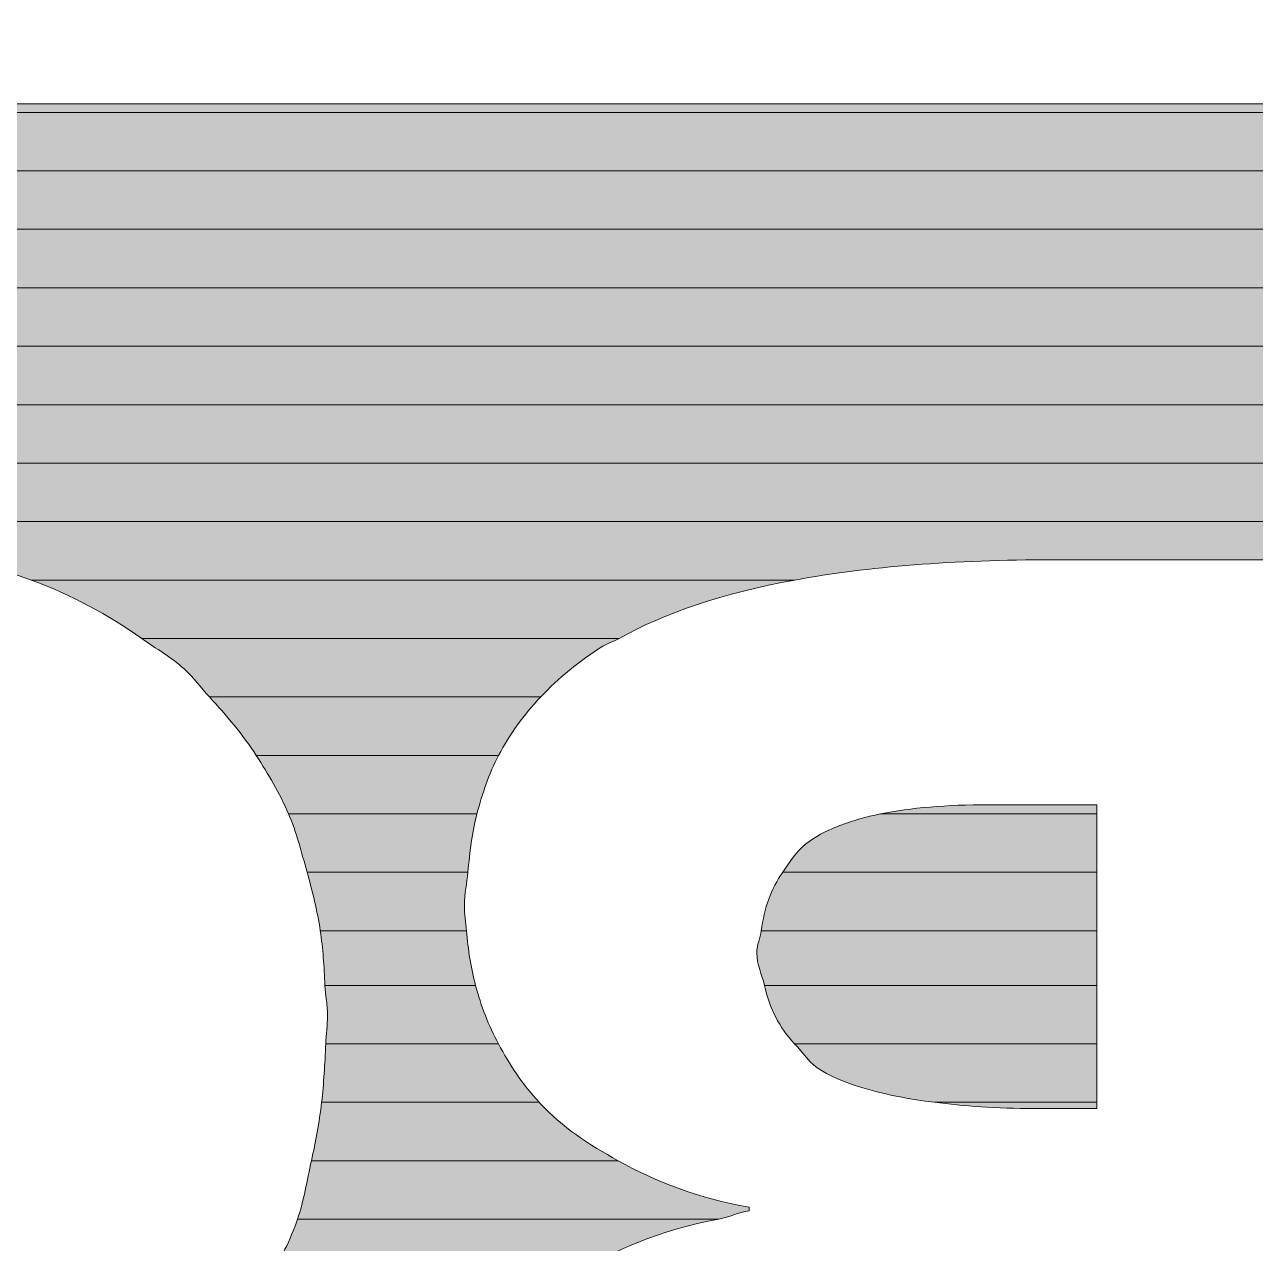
# Model space of a CAD drawing. Header units: inches. Extents: x -50 to 261, y -80 to 218.
# Drawn here: x 236.406 to 239.14, y -19.174 to -16.466 of the extents above; entities that cross this region are included whole.
import ezdxf

# ---------------------------------------------------------------- set-up
doc = ezdxf.new("R2010")
doc.units = ezdxf.units.IN
doc.header["$MEASUREMENT"] = 0
doc.layers.add('CUT', color=7, linetype='Continuous')
doc.layers.add('Sculpture', color=7, linetype='Continuous')

# ---------------------------------------------------------------- blocks, each defined once
blk = doc.blocks.new('block 2')
at = {"layer": 'Sculpture', "true_color": 0x231815}
h = blk.add_hatch(color=250, dxfattribs=at)
h.dxf.hatch_style = 2
h.paths.add_polyline_path([(230.2035, -16.6422), (260.5279, -16.6422), (260.5279, -16.6612), (230.2035, -16.6612)])
h = blk.add_hatch(color=250, dxfattribs=at)
h.dxf.hatch_style = 2
h.paths.add_polyline_path([(260.5279, -16.6612), (260.5279, -16.7911), (230.2035, -16.7911), (230.2035, -16.6612)])
h = blk.add_hatch(color=250, dxfattribs=at)
h.dxf.hatch_style = 2
h.paths.add_polyline_path([(260.5279, -16.9209), (230.2035, -16.9209), (230.2035, -16.7911), (260.5279, -16.7911)])
h = blk.add_hatch(color=250, dxfattribs=at)
h.dxf.hatch_style = 2
h.paths.add_polyline_path([(260.5279, -17.0508), (230.2035, -17.0508), (230.2035, -16.9209), (260.5279, -16.9209)])
h = blk.add_hatch(color=250, dxfattribs=at)
h.dxf.hatch_style = 2
h.paths.add_polyline_path([(260.5279, -17.1807), (230.2035, -17.1807), (230.2035, -17.0508), (260.5279, -17.0508)])
h = blk.add_hatch(color=250, dxfattribs=at)
h.dxf.hatch_style = 2
h.paths.add_polyline_path([(260.5279, -17.3106), (230.2035, -17.3106), (230.2035, -17.1807), (260.5279, -17.1807)])
h = blk.add_hatch(color=250, dxfattribs=at)
h.dxf.hatch_style = 2
h.paths.add_polyline_path([(260.5279, -17.4405), (230.2035, -17.4405), (230.2035, -17.3106), (260.5279, -17.3106)])
h = blk.add_hatch(color=250, dxfattribs=at)
h.dxf.hatch_style = 2
h.paths.add_polyline_path([(260.5279, -17.5703), (230.2035, -17.5703), (230.2035, -17.4405), (260.5279, -17.4405)])
h = blk.add_hatch(color=250, dxfattribs=at)
h.dxf.hatch_style = 2
edge = h.paths.add_edge_path()
edge.add_spline(control_points=[(260.5279, -17.7002), (260.5279, -17.7002), (247.1451, -17.7002), (247.1451, -17.7002), (247.1451, -17.7002), (247.1306, -17.6551), (247.1306, -17.6551), (247.1306, -17.6551), (246.3713, -17.6551), (246.3713, -17.6551), (246.3713, -17.6551), (246.3569, -17.7002), (246.3569, -17.7002), (246.3569, -17.7002), (245.0681, -17.7002), (245.0681, -17.7002), (245.0681, -17.7002), (245.0681, -17.6551), (245.0681, -17.6551), (245.0681, -17.6551), (244.254, -17.6551), (244.254, -17.6551), (244.0848, -17.6551), (243.9329, -17.6734), (243.7889, -17.7002), (243.7889, -17.7002), (242.2631, -17.7002), (242.2631, -17.7002), (242.2631, -17.7002), (242.2631, -17.6551), (242.2631, -17.6551), (242.2631, -17.6551), (241.5461, -17.6551), (241.5461, -17.6551), (241.5461, -17.6551), (241.5461, -17.7002), (241.5461, -17.7002), (241.5461, -17.7002), (240.7145, -17.7002), (240.7145, -17.7002), (240.7145, -17.7002), (240.6856, -17.6551), (240.6856, -17.6551), (240.6856, -17.6551), (239.8591, -17.6551), (239.8591, -17.6551), (239.8591, -17.6551), (239.8901, -17.7002), (239.8901, -17.7002), (239.8901, -17.7002), (239.4918, -17.7002), (239.4918, -17.7002), (239.4918, -17.7002), (239.4918, -17.6551), (239.4918, -17.6551), (239.4918, -17.6551), (238.6905, -17.6551), (238.6905, -17.6551), (238.4693, -17.6551), (238.2792, -17.6706), (238.1169, -17.7002), (238.1169, -17.7002), (236.4212, -17.7002), (236.4212, -17.7002), (236.2676, -17.6437), (236.0932, -17.6131), (235.8938, -17.6131), (235.7022, -17.6131), (235.5331, -17.6423), (235.3856, -17.7002), (235.3856, -17.7002), (233.5597, -17.7002), (233.5597, -17.7002), (233.4074, -17.6458), (233.2407, -17.6131), (233.0509, -17.6131), (232.8318, -17.6131), (232.6109, -17.641), (232.3887, -17.6975), (232.3887, -17.6975), (232.3887, -17.7002), (232.3887, -17.7002), (232.3887, -17.7002), (230.2035, -17.7002), (230.2035, -17.7002), (230.2035, -17.7002), (230.2035, -17.5703), (230.2035, -17.5703), (230.2035, -17.5703), (260.5279, -17.5703), (260.5279, -17.5703), (260.5279, -17.5703), (260.5279, -17.7002), (260.5279, -17.7002)], knot_values=[0, 0, 0, 0, 1, 1, 1, 2, 2, 2, 3, 3, 3, 4, 4, 4, 5, 5, 5, 6, 6, 6, 7, 7, 7, 8, 8, 8, 9, 9, 9, 10, 10, 10, 11, 11, 11, 12, 12, 12, 13, 13, 13, 14, 14, 14, 15, 15, 15, 16, 16, 16, 17, 17, 17, 18, 18, 18, 19, 19, 19, 20, 20, 20, 21, 21, 21, 22, 22, 22, 23, 23, 23, 24, 24, 24, 25, 25, 25, 26, 26, 26, 27, 27, 27, 28, 28, 28, 29, 29, 29, 30, 30, 30, 31, 31, 31, 31], degree=3, periodic=1)
h = blk.add_hatch(color=250, dxfattribs=at)
h.dxf.hatch_style = 2
edge = h.paths.add_edge_path()
edge.add_spline(control_points=[(236.6665, -17.8301), (236.5921, -17.7777), (236.5115, -17.7333), (236.4212, -17.7002), (236.4212, -17.7002), (238.1169, -17.7002), (238.1169, -17.7002), (237.9577, -17.7292), (237.8289, -17.7729), (237.7266, -17.8301), (237.7266, -17.8301), (236.6665, -17.8301), (236.6665, -17.8301)], knot_values=[0, 0, 0, 0, 1, 1, 1, 2, 2, 2, 3, 3, 3, 4, 4, 4, 4], degree=3, periodic=1)
h = blk.add_hatch(color=250, dxfattribs=at)
h.dxf.hatch_style = 2
edge = h.paths.add_edge_path()
edge.add_spline(control_points=[(237.5526, -17.96), (237.5526, -17.96), (236.8167, -17.96), (236.8167, -17.96), (236.7974, -17.9397), (236.7819, -17.9166), (236.7606, -17.8976), (236.732, -17.8718), (236.6982, -17.8525), (236.6665, -17.8301), (236.6665, -17.8301), (237.7266, -17.8301), (237.7266, -17.8301), (237.7155, -17.8363), (237.7011, -17.8404), (237.6907, -17.847), (237.6373, -17.8804), (237.5919, -17.9183), (237.5526, -17.96)], knot_values=[0, 0, 0, 0, 1, 1, 1, 2, 2, 2, 3, 3, 3, 4, 4, 4, 5, 5, 5, 6, 6, 6, 6], degree=3, periodic=1)
h = blk.add_hatch(color=250, dxfattribs=at)
h.dxf.hatch_style = 2
edge = h.paths.add_edge_path()
edge.add_spline(control_points=[(236.9208, -18.0899), (236.8908, -18.0437), (236.8553, -18.001), (236.8167, -17.96), (236.8167, -17.96), (237.5526, -17.96), (237.5526, -17.96), (237.5154, -17.9996), (237.484, -18.0427), (237.4589, -18.0899), (237.4589, -18.0899), (236.9208, -18.0899), (236.9208, -18.0899)], knot_values=[0, 0, 0, 0, 1, 1, 1, 2, 2, 2, 3, 3, 3, 4, 4, 4, 4], degree=3, periodic=1)
h = blk.add_hatch(color=250, dxfattribs=at)
h.dxf.hatch_style = 2
edge = h.paths.add_edge_path()
edge.add_spline(control_points=[(236.9924, -18.2197), (236.9728, -18.1739), (236.9476, -18.1315), (236.9208, -18.0899), (236.9208, -18.0899), (237.4589, -18.0899), (237.4589, -18.0899), (237.4379, -18.1298), (237.423, -18.1743), (237.411, -18.2197), (237.411, -18.2197), (236.9924, -18.2197), (236.9924, -18.2197)], knot_values=[0, 0, 0, 0, 1, 1, 1, 2, 2, 2, 3, 3, 3, 4, 4, 4, 4], degree=3, periodic=1)
h = blk.add_hatch(color=250, dxfattribs=at)
h.dxf.hatch_style = 2
edge = h.paths.add_edge_path()
edge.add_spline(control_points=[(238.5472, -18.1994), (238.5472, -18.1994), (238.7876, -18.1994), (238.7876, -18.1994), (238.7876, -18.1994), (238.7876, -18.2197), (238.7876, -18.2197), (238.7876, -18.2197), (238.3074, -18.2197), (238.3074, -18.2197), (238.3739, -18.2063), (238.4538, -18.1994), (238.5472, -18.1994)], knot_values=[0, 0, 0, 0, 1, 1, 1, 2, 2, 2, 3, 3, 3, 4, 4, 4, 4], degree=3, periodic=1)
h = blk.add_hatch(color=250, dxfattribs=at)
h.dxf.hatch_style = 2
edge = h.paths.add_edge_path()
edge.add_spline(control_points=[(237.391, -18.3496), (237.391, -18.3496), (237.0338, -18.3496), (237.0338, -18.3496), (237.0213, -18.3055), (237.0103, -18.2607), (236.9924, -18.2197), (236.9924, -18.2197), (237.411, -18.2197), (237.411, -18.2197), (237.4, -18.2604), (237.3948, -18.3045), (237.391, -18.3496)], knot_values=[0, 0, 0, 0, 1, 1, 1, 2, 2, 2, 3, 3, 3, 4, 4, 4, 4], degree=3, periodic=1)
h = blk.add_hatch(color=250, dxfattribs=at)
h.dxf.hatch_style = 2
edge = h.paths.add_edge_path()
edge.add_spline(control_points=[(238.09, -18.3496), (238.1076, -18.3241), (238.1238, -18.2976), (238.1507, -18.2793), (238.1899, -18.2528), (238.2423, -18.2332), (238.3074, -18.2197), (238.3074, -18.2197), (238.7876, -18.2197), (238.7876, -18.2197), (238.7876, -18.2197), (238.7876, -18.3496), (238.7876, -18.3496), (238.7876, -18.3496), (238.09, -18.3496), (238.09, -18.3496)], knot_values=[0, 0, 0, 0, 1, 1, 1, 2, 2, 2, 3, 3, 3, 4, 4, 4, 5, 5, 5, 5], degree=3, periodic=1)
h = blk.add_hatch(color=250, dxfattribs=at)
h.dxf.hatch_style = 2
edge = h.paths.add_edge_path()
edge.add_spline(control_points=[(237.3879, -18.4795), (237.3879, -18.4795), (237.063, -18.4795), (237.063, -18.4795), (237.0565, -18.4344), (237.0455, -18.3917), (237.0338, -18.3496), (237.0338, -18.3496), (237.391, -18.3496), (237.391, -18.3496), (237.3886, -18.3744), (237.3831, -18.3968), (237.3831, -18.423), (237.3831, -18.4426), (237.3865, -18.4606), (237.3879, -18.4795)], knot_values=[0, 0, 0, 0, 1, 1, 1, 2, 2, 2, 3, 3, 3, 4, 4, 4, 5, 5, 5, 5], degree=3, periodic=1)
h = blk.add_hatch(color=250, dxfattribs=at)
h.dxf.hatch_style = 2
edge = h.paths.add_edge_path()
edge.add_spline(control_points=[(238.0425, -18.4795), (238.0487, -18.4292), (238.0645, -18.3858), (238.09, -18.3496), (238.09, -18.3496), (238.7876, -18.3496), (238.7876, -18.3496), (238.7876, -18.3496), (238.7876, -18.4795), (238.7876, -18.4795), (238.7876, -18.4795), (238.0425, -18.4795), (238.0425, -18.4795)], knot_values=[0, 0, 0, 0, 1, 1, 1, 2, 2, 2, 3, 3, 3, 4, 4, 4, 4], degree=3, periodic=1)
h = blk.add_hatch(color=250, dxfattribs=at)
h.dxf.hatch_style = 2
edge = h.paths.add_edge_path()
edge.add_spline(control_points=[(237.0734, -18.6008), (237.0716, -18.5594), (237.0689, -18.5184), (237.063, -18.4795), (237.063, -18.4795), (237.3879, -18.4795), (237.3879, -18.4795), (237.391, -18.5215), (237.3976, -18.5622), (237.4079, -18.6008), (237.4079, -18.6008), (237.0734, -18.6008), (237.0734, -18.6008)], knot_values=[0, 0, 0, 0, 1, 1, 1, 2, 2, 2, 3, 3, 3, 4, 4, 4, 4], degree=3, periodic=1)
h = blk.add_hatch(color=250, dxfattribs=at)
h.dxf.hatch_style = 2
edge = h.paths.add_edge_path()
edge.add_spline(control_points=[(238.7876, -18.6008), (238.7876, -18.6008), (238.0494, -18.6008), (238.0494, -18.6008), (238.0439, -18.5763), (238.0325, -18.556), (238.0325, -18.5284), (238.0325, -18.5095), (238.0404, -18.4967), (238.0425, -18.4795), (238.0425, -18.4795), (238.7876, -18.4795), (238.7876, -18.4795), (238.7876, -18.4795), (238.7876, -18.6008), (238.7876, -18.6008)], knot_values=[0, 0, 0, 0, 1, 1, 1, 2, 2, 2, 3, 3, 3, 4, 4, 4, 5, 5, 5, 5], degree=3, periodic=1)
h = blk.add_hatch(color=250, dxfattribs=at)
h.dxf.hatch_style = 2
edge = h.paths.add_edge_path()
edge.add_spline(control_points=[(237.0751, -18.7307), (237.0758, -18.7089), (237.0792, -18.69), (237.0792, -18.6676), (237.0792, -18.6442), (237.0744, -18.6235), (237.0734, -18.6008), (237.0734, -18.6008), (237.4079, -18.6008), (237.4079, -18.6008), (237.4199, -18.6466), (237.4368, -18.6897), (237.4589, -18.7307), (237.4589, -18.7307), (237.0751, -18.7307), (237.0751, -18.7307)], knot_values=[0, 0, 0, 0, 1, 1, 1, 2, 2, 2, 3, 3, 3, 4, 4, 4, 5, 5, 5, 5], degree=3, periodic=1)
h = blk.add_hatch(color=250, dxfattribs=at)
h.dxf.hatch_style = 2
edge = h.paths.add_edge_path()
edge.add_spline(control_points=[(238.1165, -18.7307), (238.0828, -18.6948), (238.0604, -18.6514), (238.0494, -18.6008), (238.0494, -18.6008), (238.7876, -18.6008), (238.7876, -18.6008), (238.7876, -18.6008), (238.7876, -18.7307), (238.7876, -18.7307), (238.7876, -18.7307), (238.1165, -18.7307), (238.1165, -18.7307)], knot_values=[0, 0, 0, 0, 1, 1, 1, 2, 2, 2, 3, 3, 3, 4, 4, 4, 4], degree=3, periodic=1)
h = blk.add_hatch(color=250, dxfattribs=at)
h.dxf.hatch_style = 2
edge = h.paths.add_edge_path()
edge.add_spline(control_points=[(237.0661, -18.8605), (237.0706, -18.8188), (237.0734, -18.7751), (237.0751, -18.7307), (237.0751, -18.7307), (237.4589, -18.7307), (237.4589, -18.7307), (237.4833, -18.7768), (237.5119, -18.8206), (237.5491, -18.8605), (237.5491, -18.8605), (237.0661, -18.8605), (237.0661, -18.8605)], knot_values=[0, 0, 0, 0, 1, 1, 1, 2, 2, 2, 3, 3, 3, 4, 4, 4, 4], degree=3, periodic=1)
h = blk.add_hatch(color=250, dxfattribs=at)
h.dxf.hatch_style = 2
edge = h.paths.add_edge_path()
edge.add_spline(control_points=[(238.4263, -18.8605), (238.3201, -18.8471), (238.2347, -18.8244), (238.1758, -18.7899), (238.1496, -18.7744), (238.1355, -18.751), (238.1165, -18.7307), (238.1165, -18.7307), (238.7876, -18.7307), (238.7876, -18.7307), (238.7876, -18.7307), (238.7876, -18.8605), (238.7876, -18.8605), (238.7876, -18.8605), (238.4263, -18.8605), (238.4263, -18.8605)], knot_values=[0, 0, 0, 0, 1, 1, 1, 2, 2, 2, 3, 3, 3, 4, 4, 4, 5, 5, 5, 5], degree=3, periodic=1)
h = blk.add_hatch(color=250, dxfattribs=at)
h.dxf.hatch_style = 2
edge = h.paths.add_edge_path()
edge.add_spline(control_points=[(237.5515, -18.8636), (237.6001, -18.9153), (237.6601, -18.9549), (237.7245, -18.9904), (237.7245, -18.9904), (237.0434, -18.9904), (237.0434, -18.9904), (237.0524, -18.9484), (237.0606, -18.906), (237.0661, -18.8605), (237.0661, -18.8605), (237.5491, -18.8605), (237.5491, -18.8605), (237.5498, -18.8616), (237.5505, -18.8626), (237.5515, -18.8636)], knot_values=[0, 0, 0, 0, 1, 1, 1, 2, 2, 2, 3, 3, 3, 4, 4, 4, 5, 5, 5, 5], degree=3, periodic=1)
h = blk.add_hatch(color=250, dxfattribs=at)
h.dxf.hatch_style = 2
edge = h.paths.add_edge_path()
edge.add_spline(control_points=[(238.6485, -18.8743), (238.5641, -18.8743), (238.4921, -18.8688), (238.4263, -18.8605), (238.4263, -18.8605), (238.7876, -18.8605), (238.7876, -18.8605), (238.7876, -18.8605), (238.7876, -18.8743), (238.7876, -18.8743), (238.7876, -18.8743), (238.6485, -18.8743), (238.6485, -18.8743)], knot_values=[0, 0, 0, 0, 1, 1, 1, 2, 2, 2, 3, 3, 3, 4, 4, 4, 4], degree=3, periodic=1)
h = blk.add_hatch(color=250, dxfattribs=at)
h.dxf.hatch_style = 2
edge = h.paths.add_edge_path()
edge.add_spline(control_points=[(238.0156, -19.0934), (238.0156, -19.0934), (238.0156, -19.102), (238.0156, -19.102), (237.9905, -19.1051), (237.9719, -19.1158), (237.9481, -19.1203), (237.9481, -19.1203), (237.0124, -19.1203), (237.0124, -19.1203), (237.0262, -19.08), (237.0338, -19.0345), (237.0434, -18.9904), (237.0434, -18.9904), (237.7245, -18.9904), (237.7245, -18.9904), (237.8089, -19.0373), (237.9036, -19.0741), (238.0156, -19.0934)], knot_values=[0, 0, 0, 0, 1, 1, 1, 2, 2, 2, 3, 3, 3, 4, 4, 4, 5, 5, 5, 6, 6, 6, 6], degree=3, periodic=1)
h = blk.add_hatch(color=250, dxfattribs=at)
h.dxf.hatch_style = 2
edge = h.paths.add_edge_path()
edge.add_spline(control_points=[(236.9524, -19.2502), (236.9741, -19.2085), (236.9965, -19.1671), (237.0124, -19.1203), (237.0124, -19.1203), (237.9481, -19.1203), (237.9481, -19.1203), (237.8203, -19.1441), (237.7114, -19.1892), (237.6167, -19.2502), (237.6167, -19.2502), (236.9524, -19.2502), (236.9524, -19.2502)], knot_values=[0, 0, 0, 0, 1, 1, 1, 2, 2, 2, 3, 3, 3, 4, 4, 4, 4], degree=3, periodic=1)
at = {"layer": 'Sculpture', "lineweight": 0}
for points in [[(230.2035, -16.6422), (260.5279, -16.6422), (260.5279, -16.6612), (230.2035, -16.6612), (230.2035, -16.6422)], [(260.5279, -16.6612), (260.5279, -16.7911), (230.2035, -16.7911), (230.2035, -16.6612), (260.5279, -16.6612)], [(260.5279, -16.9209), (230.2035, -16.9209), (230.2035, -16.7911), (260.5279, -16.7911), (260.5279, -16.9209)], [(260.5279, -17.0508), (230.2035, -17.0508), (230.2035, -16.9209), (260.5279, -16.9209), (260.5279, -17.0508)], [(260.5279, -17.1807), (230.2035, -17.1807), (230.2035, -17.0508), (260.5279, -17.0508), (260.5279, -17.1807)], [(260.5279, -17.3106), (230.2035, -17.3106), (230.2035, -17.1807), (260.5279, -17.1807), (260.5279, -17.3106)], [(260.5279, -17.4405), (230.2035, -17.4405), (230.2035, -17.3106), (260.5279, -17.3106), (260.5279, -17.4405)], [(260.5279, -17.5703), (230.2035, -17.5703), (230.2035, -17.4405), (260.5279, -17.4405), (260.5279, -17.5703)]]:
    blk.add_lwpolyline(points, dxfattribs=at)
for points, knots in [([(260.5279, -17.7002), (260.5279, -17.7002), (247.1451, -17.7002), (247.1451, -17.7002), (247.1451, -17.7002), (247.1306, -17.6551), (247.1306, -17.6551), (247.1306, -17.6551), (246.3713, -17.6551), (246.3713, -17.6551), (246.3713, -17.6551), (246.3569, -17.7002), (246.3569, -17.7002), (246.3569, -17.7002), (245.0681, -17.7002), (245.0681, -17.7002), (245.0681, -17.7002), (245.0681, -17.6551), (245.0681, -17.6551), (245.0681, -17.6551), (244.254, -17.6551), (244.254, -17.6551), (244.0848, -17.6551), (243.9329, -17.6734), (243.7889, -17.7002), (243.7889, -17.7002), (242.2631, -17.7002), (242.2631, -17.7002), (242.2631, -17.7002), (242.2631, -17.6551), (242.2631, -17.6551), (242.2631, -17.6551), (241.5461, -17.6551), (241.5461, -17.6551), (241.5461, -17.6551), (241.5461, -17.7002), (241.5461, -17.7002), (241.5461, -17.7002), (240.7145, -17.7002), (240.7145, -17.7002), (240.7145, -17.7002), (240.6856, -17.6551), (240.6856, -17.6551), (240.6856, -17.6551), (239.8591, -17.6551), (239.8591, -17.6551), (239.8591, -17.6551), (239.8901, -17.7002), (239.8901, -17.7002), (239.8901, -17.7002), (239.4918, -17.7002), (239.4918, -17.7002), (239.4918, -17.7002), (239.4918, -17.6551), (239.4918, -17.6551), (239.4918, -17.6551), (238.6905, -17.6551), (238.6905, -17.6551), (238.4693, -17.6551), (238.2792, -17.6706), (238.1169, -17.7002), (238.1169, -17.7002), (236.4212, -17.7002), (236.4212, -17.7002), (236.2676, -17.6437), (236.0932, -17.6131), (235.8938, -17.6131), (235.7022, -17.6131), (235.5331, -17.6423), (235.3856, -17.7002), (235.3856, -17.7002), (233.5597, -17.7002), (233.5597, -17.7002), (233.4074, -17.6458), (233.2407, -17.6131), (233.0509, -17.6131), (232.8318, -17.6131), (232.6109, -17.641), (232.3887, -17.6975), (232.3887, -17.6975), (232.3887, -17.7002), (232.3887, -17.7002), (232.3887, -17.7002), (230.2035, -17.7002), (230.2035, -17.7002), (230.2035, -17.7002), (230.2035, -17.5703), (230.2035, -17.5703), (230.2035, -17.5703), (260.5279, -17.5703), (260.5279, -17.5703), (260.5279, -17.5703), (260.5279, -17.7002), (260.5279, -17.7002)], [0, 0, 0, 0, 1, 1, 1, 2, 2, 2, 3, 3, 3, 4, 4, 4, 5, 5, 5, 6, 6, 6, 7, 7, 7, 8, 8, 8, 9, 9, 9, 10, 10, 10, 11, 11, 11, 12, 12, 12, 13, 13, 13, 14, 14, 14, 15, 15, 15, 16, 16, 16, 17, 17, 17, 18, 18, 18, 19, 19, 19, 20, 20, 20, 21, 21, 21, 22, 22, 22, 23, 23, 23, 24, 24, 24, 25, 25, 25, 26, 26, 26, 27, 27, 27, 28, 28, 28, 29, 29, 29, 30, 30, 30, 31, 31, 31, 31]), ([(236.6665, -17.8301), (236.5921, -17.7777), (236.5115, -17.7333), (236.4212, -17.7002), (236.4212, -17.7002), (238.1169, -17.7002), (238.1169, -17.7002), (237.9577, -17.7292), (237.8289, -17.7729), (237.7266, -17.8301), (237.7266, -17.8301), (236.6665, -17.8301), (236.6665, -17.8301)], [0, 0, 0, 0, 1, 1, 1, 2, 2, 2, 3, 3, 3, 4, 4, 4, 4]), ([(237.5526, -17.96), (237.5526, -17.96), (236.8167, -17.96), (236.8167, -17.96), (236.7974, -17.9397), (236.7819, -17.9166), (236.7606, -17.8976), (236.732, -17.8718), (236.6982, -17.8525), (236.6665, -17.8301), (236.6665, -17.8301), (237.7266, -17.8301), (237.7266, -17.8301), (237.7155, -17.8363), (237.7011, -17.8404), (237.6907, -17.847), (237.6373, -17.8804), (237.5919, -17.9183), (237.5526, -17.96)], [0, 0, 0, 0, 1, 1, 1, 2, 2, 2, 3, 3, 3, 4, 4, 4, 5, 5, 5, 6, 6, 6, 6]), ([(236.9208, -18.0899), (236.8908, -18.0437), (236.8553, -18.001), (236.8167, -17.96), (236.8167, -17.96), (237.5526, -17.96), (237.5526, -17.96), (237.5154, -17.9996), (237.484, -18.0427), (237.4589, -18.0899), (237.4589, -18.0899), (236.9208, -18.0899), (236.9208, -18.0899)], [0, 0, 0, 0, 1, 1, 1, 2, 2, 2, 3, 3, 3, 4, 4, 4, 4]), ([(236.9924, -18.2197), (236.9728, -18.1739), (236.9476, -18.1315), (236.9208, -18.0899), (236.9208, -18.0899), (237.4589, -18.0899), (237.4589, -18.0899), (237.4379, -18.1298), (237.423, -18.1743), (237.411, -18.2197), (237.411, -18.2197), (236.9924, -18.2197), (236.9924, -18.2197)], [0, 0, 0, 0, 1, 1, 1, 2, 2, 2, 3, 3, 3, 4, 4, 4, 4]), ([(238.5472, -18.1994), (238.5472, -18.1994), (238.7876, -18.1994), (238.7876, -18.1994), (238.7876, -18.1994), (238.7876, -18.2197), (238.7876, -18.2197), (238.7876, -18.2197), (238.3074, -18.2197), (238.3074, -18.2197), (238.3739, -18.2063), (238.4538, -18.1994), (238.5472, -18.1994)], [0, 0, 0, 0, 1, 1, 1, 2, 2, 2, 3, 3, 3, 4, 4, 4, 4]), ([(237.391, -18.3496), (237.391, -18.3496), (237.0338, -18.3496), (237.0338, -18.3496), (237.0213, -18.3055), (237.0103, -18.2607), (236.9924, -18.2197), (236.9924, -18.2197), (237.411, -18.2197), (237.411, -18.2197), (237.4, -18.2604), (237.3948, -18.3045), (237.391, -18.3496)], [0, 0, 0, 0, 1, 1, 1, 2, 2, 2, 3, 3, 3, 4, 4, 4, 4]), ([(238.09, -18.3496), (238.1076, -18.3241), (238.1238, -18.2976), (238.1507, -18.2793), (238.1899, -18.2528), (238.2423, -18.2332), (238.3074, -18.2197), (238.3074, -18.2197), (238.7876, -18.2197), (238.7876, -18.2197), (238.7876, -18.2197), (238.7876, -18.3496), (238.7876, -18.3496), (238.7876, -18.3496), (238.09, -18.3496), (238.09, -18.3496)], [0, 0, 0, 0, 1, 1, 1, 2, 2, 2, 3, 3, 3, 4, 4, 4, 5, 5, 5, 5]), ([(237.3879, -18.4795), (237.3879, -18.4795), (237.063, -18.4795), (237.063, -18.4795), (237.0565, -18.4344), (237.0455, -18.3917), (237.0338, -18.3496), (237.0338, -18.3496), (237.391, -18.3496), (237.391, -18.3496), (237.3886, -18.3744), (237.3831, -18.3968), (237.3831, -18.423), (237.3831, -18.4426), (237.3865, -18.4606), (237.3879, -18.4795)], [0, 0, 0, 0, 1, 1, 1, 2, 2, 2, 3, 3, 3, 4, 4, 4, 5, 5, 5, 5]), ([(238.0425, -18.4795), (238.0487, -18.4292), (238.0645, -18.3858), (238.09, -18.3496), (238.09, -18.3496), (238.7876, -18.3496), (238.7876, -18.3496), (238.7876, -18.3496), (238.7876, -18.4795), (238.7876, -18.4795), (238.7876, -18.4795), (238.0425, -18.4795), (238.0425, -18.4795)], [0, 0, 0, 0, 1, 1, 1, 2, 2, 2, 3, 3, 3, 4, 4, 4, 4]), ([(237.0734, -18.6008), (237.0716, -18.5594), (237.0689, -18.5184), (237.063, -18.4795), (237.063, -18.4795), (237.3879, -18.4795), (237.3879, -18.4795), (237.391, -18.5215), (237.3976, -18.5622), (237.4079, -18.6008), (237.4079, -18.6008), (237.0734, -18.6008), (237.0734, -18.6008)], [0, 0, 0, 0, 1, 1, 1, 2, 2, 2, 3, 3, 3, 4, 4, 4, 4]), ([(238.7876, -18.6008), (238.7876, -18.6008), (238.0494, -18.6008), (238.0494, -18.6008), (238.0439, -18.5763), (238.0325, -18.556), (238.0325, -18.5284), (238.0325, -18.5095), (238.0404, -18.4967), (238.0425, -18.4795), (238.0425, -18.4795), (238.7876, -18.4795), (238.7876, -18.4795), (238.7876, -18.4795), (238.7876, -18.6008), (238.7876, -18.6008)], [0, 0, 0, 0, 1, 1, 1, 2, 2, 2, 3, 3, 3, 4, 4, 4, 5, 5, 5, 5]), ([(237.0751, -18.7307), (237.0758, -18.7089), (237.0792, -18.69), (237.0792, -18.6676), (237.0792, -18.6442), (237.0744, -18.6235), (237.0734, -18.6008), (237.0734, -18.6008), (237.4079, -18.6008), (237.4079, -18.6008), (237.4199, -18.6466), (237.4368, -18.6897), (237.4589, -18.7307), (237.4589, -18.7307), (237.0751, -18.7307), (237.0751, -18.7307)], [0, 0, 0, 0, 1, 1, 1, 2, 2, 2, 3, 3, 3, 4, 4, 4, 5, 5, 5, 5]), ([(238.1165, -18.7307), (238.0828, -18.6948), (238.0604, -18.6514), (238.0494, -18.6008), (238.0494, -18.6008), (238.7876, -18.6008), (238.7876, -18.6008), (238.7876, -18.6008), (238.7876, -18.7307), (238.7876, -18.7307), (238.7876, -18.7307), (238.1165, -18.7307), (238.1165, -18.7307)], [0, 0, 0, 0, 1, 1, 1, 2, 2, 2, 3, 3, 3, 4, 4, 4, 4]), ([(237.0661, -18.8605), (237.0706, -18.8188), (237.0734, -18.7751), (237.0751, -18.7307), (237.0751, -18.7307), (237.4589, -18.7307), (237.4589, -18.7307), (237.4833, -18.7768), (237.5119, -18.8206), (237.5491, -18.8605), (237.5491, -18.8605), (237.0661, -18.8605), (237.0661, -18.8605)], [0, 0, 0, 0, 1, 1, 1, 2, 2, 2, 3, 3, 3, 4, 4, 4, 4]), ([(238.4263, -18.8605), (238.3201, -18.8471), (238.2347, -18.8244), (238.1758, -18.7899), (238.1496, -18.7744), (238.1355, -18.751), (238.1165, -18.7307), (238.1165, -18.7307), (238.7876, -18.7307), (238.7876, -18.7307), (238.7876, -18.7307), (238.7876, -18.8605), (238.7876, -18.8605), (238.7876, -18.8605), (238.4263, -18.8605), (238.4263, -18.8605)], [0, 0, 0, 0, 1, 1, 1, 2, 2, 2, 3, 3, 3, 4, 4, 4, 5, 5, 5, 5]), ([(237.5515, -18.8636), (237.6001, -18.9153), (237.6601, -18.9549), (237.7245, -18.9904), (237.7245, -18.9904), (237.0434, -18.9904), (237.0434, -18.9904), (237.0524, -18.9484), (237.0606, -18.906), (237.0661, -18.8605), (237.0661, -18.8605), (237.5491, -18.8605), (237.5491, -18.8605), (237.5498, -18.8616), (237.5505, -18.8626), (237.5515, -18.8636)], [0, 0, 0, 0, 1, 1, 1, 2, 2, 2, 3, 3, 3, 4, 4, 4, 5, 5, 5, 5]), ([(238.6485, -18.8743), (238.5641, -18.8743), (238.4921, -18.8688), (238.4263, -18.8605), (238.4263, -18.8605), (238.7876, -18.8605), (238.7876, -18.8605), (238.7876, -18.8605), (238.7876, -18.8743), (238.7876, -18.8743), (238.7876, -18.8743), (238.6485, -18.8743), (238.6485, -18.8743)], [0, 0, 0, 0, 1, 1, 1, 2, 2, 2, 3, 3, 3, 4, 4, 4, 4]), ([(238.0156, -19.0934), (238.0156, -19.0934), (238.0156, -19.102), (238.0156, -19.102), (237.9905, -19.1051), (237.9719, -19.1158), (237.9481, -19.1203), (237.9481, -19.1203), (237.0124, -19.1203), (237.0124, -19.1203), (237.0262, -19.08), (237.0338, -19.0345), (237.0434, -18.9904), (237.0434, -18.9904), (237.7245, -18.9904), (237.7245, -18.9904), (237.8089, -19.0373), (237.9036, -19.0741), (238.0156, -19.0934)], [0, 0, 0, 0, 1, 1, 1, 2, 2, 2, 3, 3, 3, 4, 4, 4, 5, 5, 5, 6, 6, 6, 6]), ([(236.9524, -19.2502), (236.9741, -19.2085), (236.9965, -19.1671), (237.0124, -19.1203), (237.0124, -19.1203), (237.9481, -19.1203), (237.9481, -19.1203), (237.8203, -19.1441), (237.7114, -19.1892), (237.6167, -19.2502), (237.6167, -19.2502), (236.9524, -19.2502), (236.9524, -19.2502)], [0, 0, 0, 0, 1, 1, 1, 2, 2, 2, 3, 3, 3, 4, 4, 4, 4])]:
    blk.add_open_spline(points, degree=3, knots=knots, dxfattribs=at)

msp = doc.modelspace()

# ---------------------------------------------------------------- linework, layer by layer
at = {"layer": 'CUT', "color": 1, "lineweight": 9, "true_color": 0xe60012}
msp.add_open_spline([(258.5281, 37.8792), (258.5281, 37.8792), (-48.2722, 37.8792), (-48.2722, 37.8792), (-49.3722, 37.8792), (-50.2722, 36.9793), (-50.2722, 35.8793), (-50.2722, 35.8793), (-50.2722, -74.2212), (-50.2722, -74.2212), (-50.2722, -75.3212), (-49.3722, -76.2211), (-48.2722, -76.2211), (-48.2722, -76.2211), (258.5281, -76.2211), (258.5281, -76.2211), (259.6281, -76.2211), (260.5279, -75.3212), (260.5279, -74.2212), (260.5279, -74.2212), (260.5279, 35.8793), (260.5279, 35.8793), (260.5279, 36.9793), (259.6281, 37.8792), (258.5281, 37.8792)], degree=3, knots=[0, 0, 0, 0, 1, 1, 1, 2, 2, 2, 3, 3, 3, 4, 4, 4, 5, 5, 5, 6, 6, 6, 7, 7, 7, 8, 8, 8, 8], dxfattribs=at)

# ---------------------------------------------------------------- block references
at = {"layer": 'Sculpture'}
msp.add_blockref('block 2', (0, 0), dxfattribs=at)

doc.saveas('drawing.dxf')
